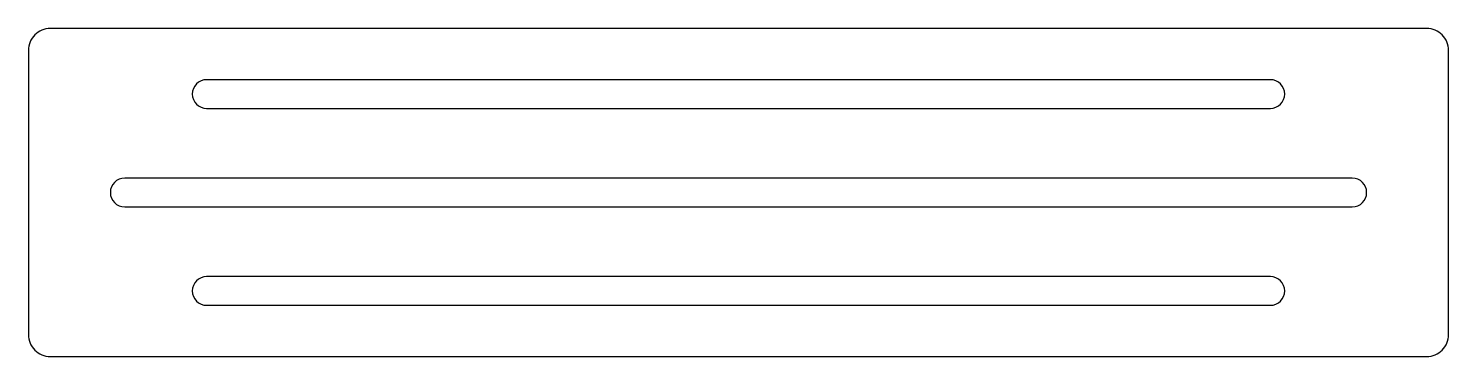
# Model space of a CAD drawing. Header units: millimetres. Extents: x -260 to 260, y -60 to 500.
# Drawn here: x -260 to 260, y -60 to 60 of the extents above.
import ezdxf

# ---------------------------------------------------------------- set-up
doc = ezdxf.new("R2010")
doc.units = ezdxf.units.MM

msp = doc.modelspace()

# ---------------------------------------------------------------- linework, layer by layer
for p, q in [((252, 60), (-252, 60)), ((-260, 52), (-260, -52)), ((260, -52), (260, 52)), ((194.75, 41.25), (-194.75, 41.25)), ((-194.75, 30.75), (194.75, 30.75)), ((224.75, 5.25), (-224.75, 5.25)), ((-224.75, -5.25), (224.75, -5.25)), ((194.75, -30.75), (-194.75, -30.75)), ((-194.75, -41.25), (194.75, -41.25)), ((-252, -60), (252, -60))]:
    msp.add_line(p, q)
for centre, radius, start, end in [((-252, 52), 8, 135, 180), ((-252, 52), 8, 90, 135), ((252, 52), 8, 45, 90), ((252, 52), 8, 0, 45), ((-194.75, 36), 5.25, 90, 180), ((194.75, 36), 5.25, 0, 90), ((-194.75, 36), 5.25, 180, 270), ((194.75, 36), 5.25, -90, 0), ((-224.75, 0), 5.25, 90, 180), ((224.75, 0), 5.25, 0, 90), ((-224.75, 0), 5.25, 180, 270), ((224.75, 0), 5.25, 270, 360), ((-194.75, -36), 5.25, 90, 180), ((194.75, -36), 5.25, 0, 90), ((-194.75, -36), 5.25, 180, 270), ((194.75, -36), 5.25, -90, 0), ((-252, -52), 8, -180, -135), ((252, -52), 8, -45, 0), ((-252, -52), 8, -135, -90), ((252, -52), 8, -90, -45)]:
    msp.add_arc(centre, radius, start, end)

doc.saveas('drawing.dxf')
